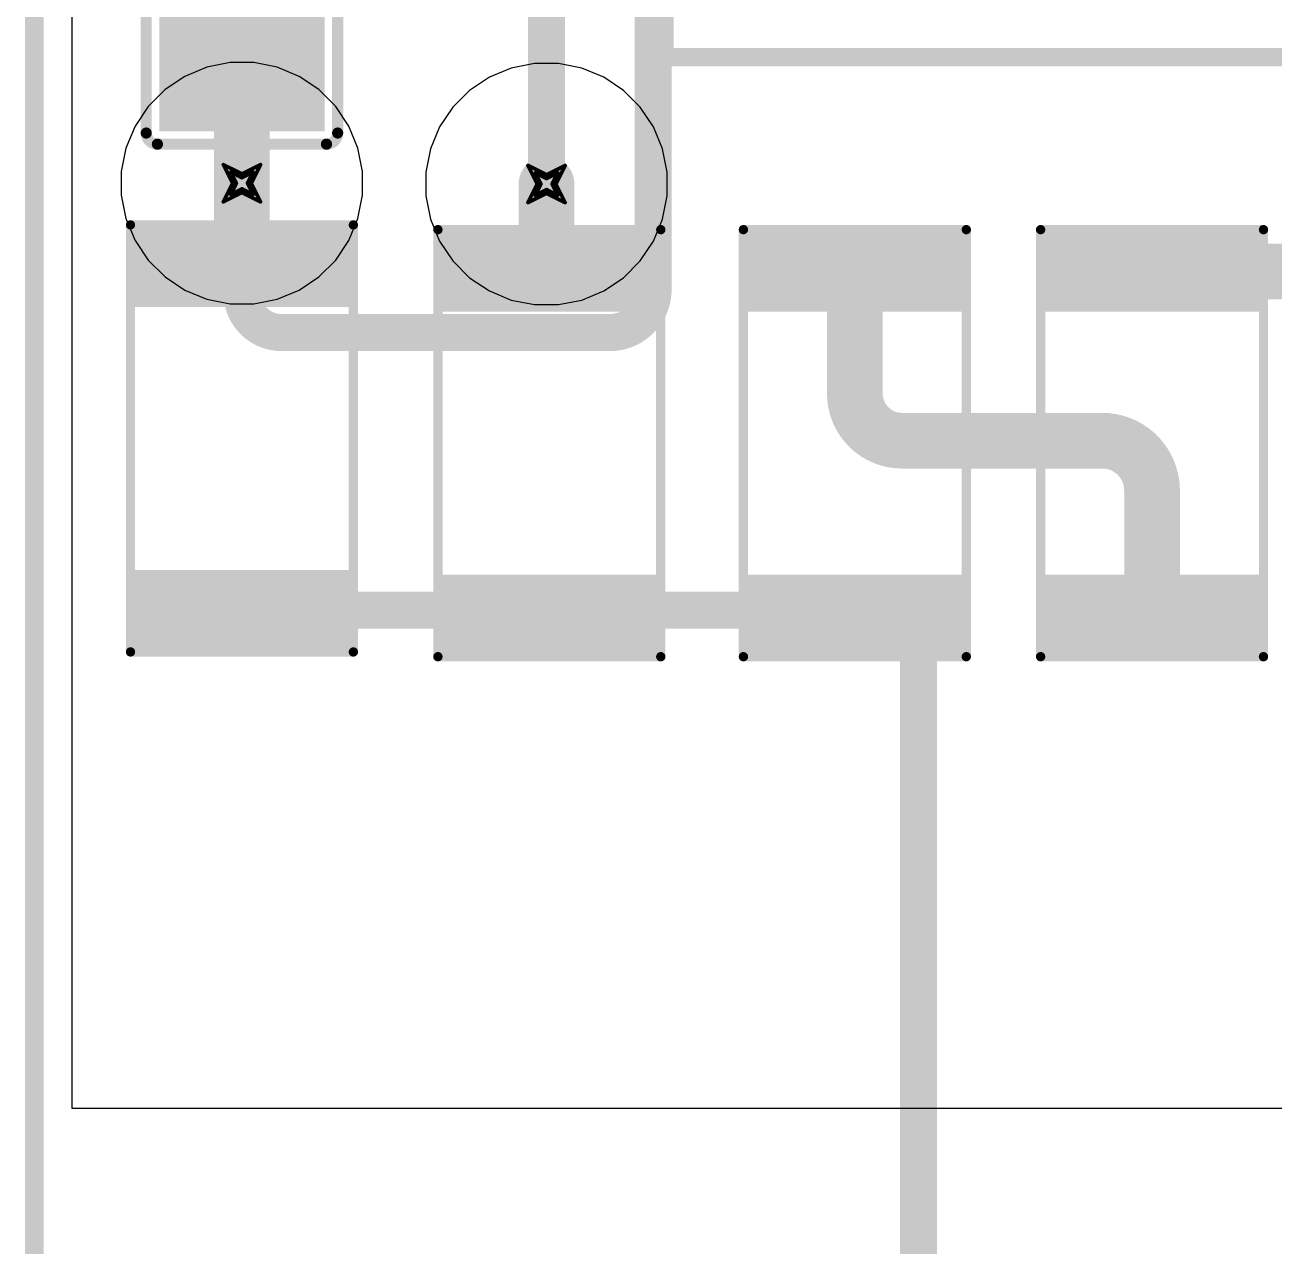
# Model space of a CAD drawing. Header units: inches. Extents: x -2 to 5376, y -4 to 5426.
# Drawn here: x -1.7 to 15.38, y 55.88 to 72.59 of the extents above; entities that cross this region are included whole.
import ezdxf

# ---------------------------------------------------------------- set-up
doc = ezdxf.new("R2010")
doc.units = ezdxf.units.IN
for name, color, linetype in [('Board Outline', 216, 'Continuous'), ('Bottom Layer', 5, 'Continuous'), ('Drill Drawing', 1, 'Continuous'), ('Layer 1', 16, 'Continuous'), ('Layer 2', 76, 'Continuous'), ('Multi-Layer', 9, 'Continuous'), ('Top Layer', 1, 'Continuous'), ('Top Overlay', 2, 'Continuous'), ('Top Paste', 8, 'Continuous'), ('Top Solder', 216, 'Continuous'), ('Via Holes', 16, 'Continuous')]:
    doc.layers.add(name, color=color, linetype=linetype)

# ---------------------------------------------------------------- blocks, each defined once
blk = doc.blocks.new('RES_2010_30')
at = {"layer": 'Top Layer'}
for points in [[(-2.8, 1.4), (-1.9, 1.4), (-1.9, -1.4), (-2.8, -1.4)], [(1.9, 1.4), (2.8, 1.4), (2.8, -1.4), (1.9, -1.4)]]:
    blk.add_hatch(color=1, dxfattribs=at).paths.add_polyline_path(points)
at = {"layer": 'Top Paste'}
for points in [[(-2.8, 1.4), (-1.9, 1.4), (-1.9, -1.4), (-2.8, -1.4)], [(1.9, 1.4), (2.8, 1.4), (2.8, -1.4), (1.9, -1.4)]]:
    blk.add_hatch(color=8, dxfattribs=at).paths.add_polyline_path(points)
at = {"layer": 'Top Solder'}
for points in [[(-2.902, 1.502), (-1.798, 1.502), (-1.798, -1.502), (-2.902, -1.502)], [(1.798, 1.502), (2.902, 1.502), (2.902, -1.502), (1.798, -1.502)]]:
    blk.add_hatch(color=216, dxfattribs=at).paths.add_polyline_path(points)
at = {"layer": 'Top Overlay'}
for points in [[(-2.921, 1.524, 0.127, 0.127, 0), (-2.921, -1.524, 0.127, 0.127, 0)], [(-2.921, 1.524, 0.127, 0.127, 0), (2.921, 1.524, 0.127, 0.127, 0)], [(2.921, 1.524, 0.127, 0.127, 0), (2.921, -1.524, 0.127, 0.127, 0)], [(-2.921, -1.524, 0.127, 0.127, 0), (2.921, -1.524, 0.127, 0.127, 0)]]:
    blk.add_lwpolyline(points, format="xyseb", dxfattribs=at)
for points in [[(-2.953, 1.524, 0.0635, 0.0635, 1), (-2.889, 1.524, 0.0635, 0.0635, 1)], [(-2.953, 1.524, 0.0635, 0.0635, 1), (-2.889, 1.524, 0.0635, 0.0635, 1)], [(2.889, 1.524, 0.0635, 0.0635, 1), (2.953, 1.524, 0.0635, 0.0635, 1)], [(2.889, 1.524, 0.0635, 0.0635, 1), (2.953, 1.524, 0.0635, 0.0635, 1)], [(-2.953, -1.524, 0.0635, 0.0635, 1), (-2.889, -1.524, 0.0635, 0.0635, 1)], [(-2.953, -1.524, 0.0635, 0.0635, 1), (-2.889, -1.524, 0.0635, 0.0635, 1)], [(2.889, -1.524, 0.0635, 0.0635, 1), (2.953, -1.524, 0.0635, 0.0635, 1)], [(2.889, -1.524, 0.0635, 0.0635, 1), (2.953, -1.524, 0.0635, 0.0635, 1)]]:
    blk.add_lwpolyline(points, format="xyseb", close=True, dxfattribs=at)
blk = doc.blocks.new('RES_2010_31')
at = {"layer": 'Top Layer'}
for points in [[(-2.8, 1.4), (-1.9, 1.4), (-1.9, -1.4), (-2.8, -1.4)], [(1.9, 1.4), (2.8, 1.4), (2.8, -1.4), (1.9, -1.4)]]:
    blk.add_hatch(color=1, dxfattribs=at).paths.add_polyline_path(points)
at = {"layer": 'Top Paste'}
for points in [[(-2.8, 1.4), (-1.9, 1.4), (-1.9, -1.4), (-2.8, -1.4)], [(1.9, 1.4), (2.8, 1.4), (2.8, -1.4), (1.9, -1.4)]]:
    blk.add_hatch(color=8, dxfattribs=at).paths.add_polyline_path(points)
at = {"layer": 'Top Solder'}
for points in [[(-2.902, 1.502), (-1.798, 1.502), (-1.798, -1.502), (-2.902, -1.502)], [(1.798, 1.502), (2.902, 1.502), (2.902, -1.502), (1.798, -1.502)]]:
    blk.add_hatch(color=216, dxfattribs=at).paths.add_polyline_path(points)
at = {"layer": 'Top Overlay'}
for points in [[(-2.921, 1.524, 0.127, 0.127, 0), (-2.921, -1.524, 0.127, 0.127, 0)], [(-2.921, 1.524, 0.127, 0.127, 0), (2.921, 1.524, 0.127, 0.127, 0)], [(2.921, 1.524, 0.127, 0.127, 0), (2.921, -1.524, 0.127, 0.127, 0)], [(-2.921, -1.524, 0.127, 0.127, 0), (2.921, -1.524, 0.127, 0.127, 0)]]:
    blk.add_lwpolyline(points, format="xyseb", dxfattribs=at)
for points in [[(-2.953, 1.524, 0.0635, 0.0635, 1), (-2.889, 1.524, 0.0635, 0.0635, 1)], [(-2.953, 1.524, 0.0635, 0.0635, 1), (-2.889, 1.524, 0.0635, 0.0635, 1)], [(2.889, 1.524, 0.0635, 0.0635, 1), (2.953, 1.524, 0.0635, 0.0635, 1)], [(2.889, 1.524, 0.0635, 0.0635, 1), (2.953, 1.524, 0.0635, 0.0635, 1)], [(-2.953, -1.524, 0.0635, 0.0635, 1), (-2.889, -1.524, 0.0635, 0.0635, 1)], [(-2.953, -1.524, 0.0635, 0.0635, 1), (-2.889, -1.524, 0.0635, 0.0635, 1)], [(2.889, -1.524, 0.0635, 0.0635, 1), (2.953, -1.524, 0.0635, 0.0635, 1)], [(2.889, -1.524, 0.0635, 0.0635, 1), (2.953, -1.524, 0.0635, 0.0635, 1)]]:
    blk.add_lwpolyline(points, format="xyseb", close=True, dxfattribs=at)
blk = doc.blocks.new('RES_2010_33')
at = {"layer": 'Top Layer'}
for points in [[(-2.8, 1.4), (-1.9, 1.4), (-1.9, -1.4), (-2.8, -1.4)], [(1.9, 1.4), (2.8, 1.4), (2.8, -1.4), (1.9, -1.4)]]:
    blk.add_hatch(color=1, dxfattribs=at).paths.add_polyline_path(points)
at = {"layer": 'Top Paste'}
for points in [[(-2.8, 1.4), (-1.9, 1.4), (-1.9, -1.4), (-2.8, -1.4)], [(1.9, 1.4), (2.8, 1.4), (2.8, -1.4), (1.9, -1.4)]]:
    blk.add_hatch(color=8, dxfattribs=at).paths.add_polyline_path(points)
at = {"layer": 'Top Solder'}
for points in [[(-2.902, 1.502), (-1.798, 1.502), (-1.798, -1.502), (-2.902, -1.502)], [(1.798, 1.502), (2.902, 1.502), (2.902, -1.502), (1.798, -1.502)]]:
    blk.add_hatch(color=216, dxfattribs=at).paths.add_polyline_path(points)
at = {"layer": 'Top Overlay'}
for points in [[(-2.921, 1.524, 0.127, 0.127, 0), (2.921, 1.524, 0.127, 0.127, 0)], [(-2.921, 1.524, 0.127, 0.127, 0), (-2.921, -1.524, 0.127, 0.127, 0)], [(2.921, 1.524, 0.127, 0.127, 0), (2.921, -1.524, 0.127, 0.127, 0)], [(-2.921, -1.524, 0.127, 0.127, 0), (2.921, -1.524, 0.127, 0.127, 0)]]:
    blk.add_lwpolyline(points, format="xyseb", dxfattribs=at)
for points in [[(-2.953, 1.524, 0.0635, 0.0635, 1), (-2.889, 1.524, 0.0635, 0.0635, 1)], [(-2.953, 1.524, 0.0635, 0.0635, 1), (-2.889, 1.524, 0.0635, 0.0635, 1)], [(2.889, 1.524, 0.0635, 0.0635, 1), (2.953, 1.524, 0.0635, 0.0635, 1)], [(2.889, 1.524, 0.0635, 0.0635, 1), (2.953, 1.524, 0.0635, 0.0635, 1)], [(-2.953, -1.524, 0.0635, 0.0635, 1), (-2.889, -1.524, 0.0635, 0.0635, 1)], [(-2.953, -1.524, 0.0635, 0.0635, 1), (-2.889, -1.524, 0.0635, 0.0635, 1)], [(2.889, -1.524, 0.0635, 0.0635, 1), (2.953, -1.524, 0.0635, 0.0635, 1)], [(2.889, -1.524, 0.0635, 0.0635, 1), (2.953, -1.524, 0.0635, 0.0635, 1)]]:
    blk.add_lwpolyline(points, format="xyseb", close=True, dxfattribs=at)
blk = doc.blocks.new('RES_2010_34')
at = {"layer": 'Top Layer'}
for points in [[(-2.8, 1.4), (-1.9, 1.4), (-1.9, -1.4), (-2.8, -1.4)], [(1.9, 1.4), (2.8, 1.4), (2.8, -1.4), (1.9, -1.4)]]:
    blk.add_hatch(color=1, dxfattribs=at).paths.add_polyline_path(points)
at = {"layer": 'Top Paste'}
for points in [[(-2.8, 1.4), (-1.9, 1.4), (-1.9, -1.4), (-2.8, -1.4)], [(1.9, 1.4), (2.8, 1.4), (2.8, -1.4), (1.9, -1.4)]]:
    blk.add_hatch(color=8, dxfattribs=at).paths.add_polyline_path(points)
at = {"layer": 'Top Solder'}
for points in [[(-2.902, 1.502), (-1.798, 1.502), (-1.798, -1.502), (-2.902, -1.502)], [(1.798, 1.502), (2.902, 1.502), (2.902, -1.502), (1.798, -1.502)]]:
    blk.add_hatch(color=216, dxfattribs=at).paths.add_polyline_path(points)
at = {"layer": 'Top Overlay'}
for points in [[(-2.921, 1.524, 0.127, 0.127, 0), (2.921, 1.524, 0.127, 0.127, 0)], [(-2.921, 1.524, 0.127, 0.127, 0), (-2.921, -1.524, 0.127, 0.127, 0)], [(2.921, 1.524, 0.127, 0.127, 0), (2.921, -1.524, 0.127, 0.127, 0)], [(-2.921, -1.524, 0.127, 0.127, 0), (2.921, -1.524, 0.127, 0.127, 0)]]:
    blk.add_lwpolyline(points, format="xyseb", dxfattribs=at)
for points in [[(-2.953, 1.524, 0.0635, 0.0635, 1), (-2.889, 1.524, 0.0635, 0.0635, 1)], [(-2.953, 1.524, 0.0635, 0.0635, 1), (-2.889, 1.524, 0.0635, 0.0635, 1)], [(2.889, 1.524, 0.0635, 0.0635, 1), (2.953, 1.524, 0.0635, 0.0635, 1)], [(2.889, 1.524, 0.0635, 0.0635, 1), (2.953, 1.524, 0.0635, 0.0635, 1)], [(-2.953, -1.524, 0.0635, 0.0635, 1), (-2.889, -1.524, 0.0635, 0.0635, 1)], [(-2.953, -1.524, 0.0635, 0.0635, 1), (-2.889, -1.524, 0.0635, 0.0635, 1)], [(2.889, -1.524, 0.0635, 0.0635, 1), (2.953, -1.524, 0.0635, 0.0635, 1)], [(2.889, -1.524, 0.0635, 0.0635, 1), (2.953, -1.524, 0.0635, 0.0635, 1)]]:
    blk.add_lwpolyline(points, format="xyseb", close=True, dxfattribs=at)
blk = doc.blocks.new('C___1808_95')
at = {"layer": 'Top Layer'}
for points in [[(-2.985, 1.08), (-1.2, 1.08), (-1.2, -1.08), (-2.985, -1.08)], [(1.2, 1.08), (2.985, 1.08), (2.985, -1.08), (1.2, -1.08)]]:
    blk.add_hatch(color=1, dxfattribs=at).paths.add_polyline_path(points)
at = {"layer": 'Top Paste'}
for points in [[(-2.985, 1.08), (-1.2, 1.08), (-1.2, -1.08), (-2.985, -1.08)], [(1.2, 1.08), (2.985, 1.08), (2.985, -1.08), (1.2, -1.08)]]:
    blk.add_hatch(color=8, dxfattribs=at).paths.add_polyline_path(points)
at = {"layer": 'Top Solder'}
for points in [[(-3.036, 1.131), (-1.149, 1.131), (-1.149, -1.131), (-3.036, -1.131)], [(1.149, 1.131), (3.036, 1.131), (3.036, -1.131), (1.149, -1.131)]]:
    blk.add_hatch(color=216, dxfattribs=at).paths.add_polyline_path(points)
at = {"layer": 'Top Overlay'}
for points in [[(-3.214, 1.156, 0.152, 0.152, -0.414214), (-3.061, 1.309, 0.152, 0.152, 0)], [(-1.276, 1.309, 0.152, 0.152, 0), (-3.061, 1.309, 0.152, 0.152, 0)], [(3.061, 1.309, 0.152, 0.152, 0), (1.276, 1.309, 0.152, 0.152, 0)], [(3.061, 1.309, 0.152, 0.152, -0.414214), (3.214, 1.156, 0.152, 0.152, 0)], [(-3.214, -1.156, 0.152, 0.152, 0), (-3.214, 1.156, 0.152, 0.152, 0)], [(3.214, -1.156, 0.152, 0.152, 0), (3.214, 1.156, 0.152, 0.152, 0)], [(-3.061, -1.309, 0.152, 0.152, -0.414214), (-3.214, -1.156, 0.152, 0.152, 0)], [(3.214, -1.156, 0.152, 0.152, -0.414214), (3.061, -1.309, 0.152, 0.152, 0)], [(-1.276, -1.309, 0.152, 0.152, 0), (-3.061, -1.309, 0.152, 0.152, 0)], [(3.061, -1.309, 0.152, 0.152, 0), (1.276, -1.309, 0.152, 0.152, 0)]]:
    blk.add_lwpolyline(points, format="xyseb", dxfattribs=at)
for points in [[(-3.099, 1.309, 0.0762, 0.0762, 1), (-3.023, 1.309, 0.0762, 0.0762, 1)], [(-3.099, 1.309, 0.0762, 0.0762, 1), (-3.023, 1.309, 0.0762, 0.0762, 1)], [(-1.314, 1.309, 0.0762, 0.0762, 1), (-1.238, 1.309, 0.0762, 0.0762, 1)], [(1.238, 1.309, 0.0762, 0.0762, 1), (1.314, 1.309, 0.0762, 0.0762, 1)], [(3.023, 1.309, 0.0762, 0.0762, 1), (3.099, 1.309, 0.0762, 0.0762, 1)], [(3.023, 1.309, 0.0762, 0.0762, 1), (3.099, 1.309, 0.0762, 0.0762, 1)], [(-3.252, 1.156, 0.0762, 0.0762, 1), (-3.175, 1.156, 0.0762, 0.0762, 1)], [(-3.252, 1.156, 0.0762, 0.0762, 1), (-3.175, 1.156, 0.0762, 0.0762, 1)], [(3.175, 1.156, 0.0762, 0.0762, 1), (3.252, 1.156, 0.0762, 0.0762, 1)], [(3.175, 1.156, 0.0762, 0.0762, 1), (3.252, 1.156, 0.0762, 0.0762, 1)], [(-3.252, -1.156, 0.0762, 0.0762, 1), (-3.175, -1.156, 0.0762, 0.0762, 1)], [(-3.252, -1.156, 0.0762, 0.0762, 1), (-3.175, -1.156, 0.0762, 0.0762, 1)], [(3.175, -1.156, 0.0762, 0.0762, 1), (3.252, -1.156, 0.0762, 0.0762, 1)], [(3.175, -1.156, 0.0762, 0.0762, 1), (3.252, -1.156, 0.0762, 0.0762, 1)], [(-3.099, -1.309, 0.0762, 0.0762, 1), (-3.023, -1.309, 0.0762, 0.0762, 1)], [(-3.099, -1.309, 0.0762, 0.0762, 1), (-3.023, -1.309, 0.0762, 0.0762, 1)], [(-1.314, -1.309, 0.0762, 0.0762, 1), (-1.238, -1.309, 0.0762, 0.0762, 1)], [(1.238, -1.309, 0.0762, 0.0762, 1), (1.314, -1.309, 0.0762, 0.0762, 1)], [(3.023, -1.309, 0.0762, 0.0762, 1), (3.099, -1.309, 0.0762, 0.0762, 1)], [(3.023, -1.309, 0.0762, 0.0762, 1), (3.099, -1.309, 0.0762, 0.0762, 1)]]:
    blk.add_lwpolyline(points, format="xyseb", close=True, dxfattribs=at)

msp = doc.modelspace()

# ---------------------------------------------------------------- hatches: boundary and pattern name
at = {"layer": 'Bottom Layer'}
h = msp.add_hatch(color=5, dxfattribs=at)
edge = h.paths.add_edge_path()
edge.add_arc((1.27, 70.42), 0.3, 0, 360)
h = msp.add_hatch(color=5, dxfattribs=at)
edge = h.paths.add_edge_path()
edge.add_arc((5.436, 70.409), 0.3, 0, 360)
at = {"layer": 'Layer 1'}
h = msp.add_hatch(color=16, dxfattribs=at)
edge = h.paths.add_edge_path()
edge.add_arc((1.27, 70.42), 0.3, 0, 360)
h = msp.add_hatch(color=16, dxfattribs=at)
edge = h.paths.add_edge_path()
edge.add_arc((5.436, 70.409), 0.3, 0, 360)
at = {"layer": 'Layer 2'}
h = msp.add_hatch(color=76, dxfattribs=at)
edge = h.paths.add_edge_path()
edge.add_arc((1.27, 70.42), 0.3, 0, 360)
h = msp.add_hatch(color=76, dxfattribs=at)
edge = h.paths.add_edge_path()
edge.add_arc((5.436, 70.409), 0.3, 0, 360)
at = {"layer": 'Top Layer'}
h = msp.add_hatch(color=1, dxfattribs=at)
edge = h.paths.add_edge_path()
edge.add_arc((1.27, 70.42), 0.3, 0, 360)
h = msp.add_hatch(color=1, dxfattribs=at)
edge = h.paths.add_edge_path()
edge.add_arc((5.436, 70.409), 0.3, 0, 360)
at = {"layer": 'Via Holes'}
h = msp.add_hatch(color=7, dxfattribs=at)
edge = h.paths.add_edge_path()
edge.add_arc((1.27, 70.42), 0.15, 0, 360)
h = msp.add_hatch(color=7, dxfattribs=at)
edge = h.paths.add_edge_path()
edge.add_arc((5.436, 70.409), 0.15, 0, 360)

# ---------------------------------------------------------------- linework, layer by layer
at = {"layer": 'Board Outline'}
msp.add_lwpolyline([(-1.57, -0.443, 0.254, 0.254, 0), (-1.57, 93.461, 0.254, 0.254, 0)], format="xyseb", dxfattribs=at)
at = {"layer": 'Bottom Layer'}
for points in [[(5.436, 70.409, 0.508, 0.508, 0), (5.436, 79.019, 0.508, 0.508, 0)], [(6.893, 68.97, 0.508, 0.508, 0), (6.893, 77.856, 0.508, 0.508, 0)], [(1.27, 68.921, 0.508, 0.508, 0), (1.27, 70.42, 0.508, 0.508, 0)], [(6.893, 68.97, 0.508, 0.508, -0.414214), (6.3, 68.377, 0.508, 0.508, 0)], [(1.814, 68.377, 0.508, 0.508, -0.414214), (1.27, 68.921, 0.508, 0.508, 0)], [(1.814, 68.377, 0.508, 0.508, 0), (6.3, 68.377, 0.508, 0.508, 0)]]:
    msp.add_lwpolyline(points, format="xyseb", dxfattribs=at)
for points in [[(1.143, 70.42, 0.254, 0.254, 1), (1.397, 70.42, 0.254, 0.254, 1)], [(5.309, 70.409, 0.254, 0.254, 1), (5.563, 70.409, 0.254, 0.254, 1)], [(6.766, 68.97, 0.254, 0.254, 1), (7.02, 68.97, 0.254, 0.254, 1)], [(6.766, 68.97, 0.254, 0.254, 1), (7.02, 68.97, 0.254, 0.254, 1)], [(1.143, 68.921, 0.254, 0.254, 1), (1.397, 68.921, 0.254, 0.254, 1)], [(1.143, 68.921, 0.254, 0.254, 1), (1.397, 68.921, 0.254, 0.254, 1)], [(1.687, 68.377, 0.254, 0.254, 1), (1.941, 68.377, 0.254, 0.254, 1)], [(1.687, 68.377, 0.254, 0.254, 1), (1.941, 68.377, 0.254, 0.254, 1)], [(6.173, 68.377, 0.254, 0.254, 1), (6.427, 68.377, 0.254, 0.254, 1)], [(6.173, 68.377, 0.254, 0.254, 1), (6.427, 68.377, 0.254, 0.254, 1)]]:
    msp.add_lwpolyline(points, format="xyseb", close=True, dxfattribs=at)
at = {"layer": 'Drill Drawing'}
for points in [[(1.016, 70.674, 0.0508, 0.0508, 0), (1.27, 70.547, 0.0508, 0.0508, 0)], [(1.016, 70.674, 0.0508, 0.0508, 0), (1.143, 70.42, 0.0508, 0.0508, 0)], [(1.118, 70.572, 0.0508, 0.0508, 0), (1.27, 70.496, 0.0508, 0.0508, 0)], [(1.118, 70.572, 0.0508, 0.0508, 0), (1.194, 70.42, 0.0508, 0.0508, 0)], [(1.27, 70.547, 0.0508, 0.0508, 0), (1.524, 70.674, 0.0508, 0.0508, 0)], [(1.27, 70.496, 0.0508, 0.0508, 0), (1.422, 70.572, 0.0508, 0.0508, 0)], [(1.346, 70.42, 0.0508, 0.0508, 0), (1.422, 70.572, 0.0508, 0.0508, 0)], [(1.397, 70.42, 0.0508, 0.0508, 0), (1.524, 70.674, 0.0508, 0.0508, 0)], [(5.182, 70.663, 0.0508, 0.0508, 0), (5.436, 70.536, 0.0508, 0.0508, 0)], [(5.182, 70.663, 0.0508, 0.0508, 0), (5.309, 70.409, 0.0508, 0.0508, 0)], [(5.283, 70.561, 0.0508, 0.0508, 0), (5.436, 70.485, 0.0508, 0.0508, 0)], [(5.283, 70.561, 0.0508, 0.0508, 0), (5.359, 70.409, 0.0508, 0.0508, 0)], [(5.436, 70.536, 0.0508, 0.0508, 0), (5.69, 70.663, 0.0508, 0.0508, 0)], [(5.436, 70.485, 0.0508, 0.0508, 0), (5.588, 70.561, 0.0508, 0.0508, 0)], [(5.512, 70.409, 0.0508, 0.0508, 0), (5.588, 70.561, 0.0508, 0.0508, 0)], [(5.563, 70.409, 0.0508, 0.0508, 0), (5.69, 70.663, 0.0508, 0.0508, 0)], [(1.016, 70.166, 0.0508, 0.0508, 0), (1.143, 70.42, 0.0508, 0.0508, 0)], [(1.118, 70.267, 0.0508, 0.0508, 0), (1.194, 70.42, 0.0508, 0.0508, 0)], [(1.346, 70.42, 0.0508, 0.0508, 0), (1.422, 70.267, 0.0508, 0.0508, 0)], [(1.397, 70.42, 0.0508, 0.0508, 0), (1.524, 70.166, 0.0508, 0.0508, 0)], [(5.182, 70.155, 0.0508, 0.0508, 0), (5.309, 70.409, 0.0508, 0.0508, 0)], [(5.283, 70.256, 0.0508, 0.0508, 0), (5.359, 70.409, 0.0508, 0.0508, 0)], [(5.512, 70.409, 0.0508, 0.0508, 0), (5.588, 70.256, 0.0508, 0.0508, 0)], [(5.563, 70.409, 0.0508, 0.0508, 0), (5.69, 70.155, 0.0508, 0.0508, 0)], [(1.016, 70.166, 0.0508, 0.0508, 0), (1.27, 70.293, 0.0508, 0.0508, 0)], [(1.118, 70.267, 0.0508, 0.0508, 0), (1.27, 70.343, 0.0508, 0.0508, 0)], [(1.27, 70.343, 0.0508, 0.0508, 0), (1.422, 70.267, 0.0508, 0.0508, 0)], [(1.27, 70.293, 0.0508, 0.0508, 0), (1.524, 70.166, 0.0508, 0.0508, 0)], [(5.182, 70.155, 0.0508, 0.0508, 0), (5.436, 70.282, 0.0508, 0.0508, 0)], [(5.283, 70.256, 0.0508, 0.0508, 0), (5.436, 70.333, 0.0508, 0.0508, 0)], [(5.436, 70.333, 0.0508, 0.0508, 0), (5.588, 70.256, 0.0508, 0.0508, 0)], [(5.436, 70.282, 0.0508, 0.0508, 0), (5.69, 70.155, 0.0508, 0.0508, 0)]]:
    msp.add_lwpolyline(points, format="xyseb", dxfattribs=at)
for points in [[(1.003, 70.674, 0.0254, 0.0254, 1), (1.029, 70.674, 0.0254, 0.0254, 1)], [(1.003, 70.674, 0.0254, 0.0254, 1), (1.029, 70.674, 0.0254, 0.0254, 1)], [(1.105, 70.572, 0.0254, 0.0254, 1), (1.13, 70.572, 0.0254, 0.0254, 1)], [(1.105, 70.572, 0.0254, 0.0254, 1), (1.13, 70.572, 0.0254, 0.0254, 1)], [(1.257, 70.547, 0.0254, 0.0254, 1), (1.283, 70.547, 0.0254, 0.0254, 1)], [(1.257, 70.547, 0.0254, 0.0254, 1), (1.283, 70.547, 0.0254, 0.0254, 1)], [(1.41, 70.572, 0.0254, 0.0254, 1), (1.435, 70.572, 0.0254, 0.0254, 1)], [(1.41, 70.572, 0.0254, 0.0254, 1), (1.435, 70.572, 0.0254, 0.0254, 1)], [(1.511, 70.674, 0.0254, 0.0254, 1), (1.537, 70.674, 0.0254, 0.0254, 1)], [(1.511, 70.674, 0.0254, 0.0254, 1), (1.537, 70.674, 0.0254, 0.0254, 1)], [(5.169, 70.663, 0.0254, 0.0254, 1), (5.194, 70.663, 0.0254, 0.0254, 1)], [(5.169, 70.663, 0.0254, 0.0254, 1), (5.194, 70.663, 0.0254, 0.0254, 1)], [(5.27, 70.561, 0.0254, 0.0254, 1), (5.296, 70.561, 0.0254, 0.0254, 1)], [(5.27, 70.561, 0.0254, 0.0254, 1), (5.296, 70.561, 0.0254, 0.0254, 1)], [(5.423, 70.536, 0.0254, 0.0254, 1), (5.448, 70.536, 0.0254, 0.0254, 1)], [(5.423, 70.536, 0.0254, 0.0254, 1), (5.448, 70.536, 0.0254, 0.0254, 1)], [(5.575, 70.561, 0.0254, 0.0254, 1), (5.601, 70.561, 0.0254, 0.0254, 1)], [(5.575, 70.561, 0.0254, 0.0254, 1), (5.601, 70.561, 0.0254, 0.0254, 1)], [(5.677, 70.663, 0.0254, 0.0254, 1), (5.702, 70.663, 0.0254, 0.0254, 1)], [(5.677, 70.663, 0.0254, 0.0254, 1), (5.702, 70.663, 0.0254, 0.0254, 1)], [(1.13, 70.42, 0.0254, 0.0254, 1), (1.156, 70.42, 0.0254, 0.0254, 1)], [(1.13, 70.42, 0.0254, 0.0254, 1), (1.156, 70.42, 0.0254, 0.0254, 1)], [(1.181, 70.42, 0.0254, 0.0254, 1), (1.206, 70.42, 0.0254, 0.0254, 1)], [(1.181, 70.42, 0.0254, 0.0254, 1), (1.206, 70.42, 0.0254, 0.0254, 1)], [(1.257, 70.496, 0.0254, 0.0254, 1), (1.283, 70.496, 0.0254, 0.0254, 1)], [(1.257, 70.496, 0.0254, 0.0254, 1), (1.283, 70.496, 0.0254, 0.0254, 1)], [(1.333, 70.42, 0.0254, 0.0254, 1), (1.359, 70.42, 0.0254, 0.0254, 1)], [(1.333, 70.42, 0.0254, 0.0254, 1), (1.359, 70.42, 0.0254, 0.0254, 1)], [(1.384, 70.42, 0.0254, 0.0254, 1), (1.41, 70.42, 0.0254, 0.0254, 1)], [(1.384, 70.42, 0.0254, 0.0254, 1), (1.41, 70.42, 0.0254, 0.0254, 1)], [(5.296, 70.409, 0.0254, 0.0254, 1), (5.321, 70.409, 0.0254, 0.0254, 1)], [(5.296, 70.409, 0.0254, 0.0254, 1), (5.321, 70.409, 0.0254, 0.0254, 1)], [(5.347, 70.409, 0.0254, 0.0254, 1), (5.372, 70.409, 0.0254, 0.0254, 1)], [(5.347, 70.409, 0.0254, 0.0254, 1), (5.372, 70.409, 0.0254, 0.0254, 1)], [(5.423, 70.485, 0.0254, 0.0254, 1), (5.448, 70.485, 0.0254, 0.0254, 1)], [(5.423, 70.485, 0.0254, 0.0254, 1), (5.448, 70.485, 0.0254, 0.0254, 1)], [(5.499, 70.409, 0.0254, 0.0254, 1), (5.524, 70.409, 0.0254, 0.0254, 1)], [(5.499, 70.409, 0.0254, 0.0254, 1), (5.524, 70.409, 0.0254, 0.0254, 1)], [(5.55, 70.409, 0.0254, 0.0254, 1), (5.575, 70.409, 0.0254, 0.0254, 1)], [(5.55, 70.409, 0.0254, 0.0254, 1), (5.575, 70.409, 0.0254, 0.0254, 1)], [(1.105, 70.267, 0.0254, 0.0254, 1), (1.13, 70.267, 0.0254, 0.0254, 1)], [(1.105, 70.267, 0.0254, 0.0254, 1), (1.13, 70.267, 0.0254, 0.0254, 1)], [(1.257, 70.343, 0.0254, 0.0254, 1), (1.283, 70.343, 0.0254, 0.0254, 1)], [(1.257, 70.343, 0.0254, 0.0254, 1), (1.283, 70.343, 0.0254, 0.0254, 1)], [(1.257, 70.293, 0.0254, 0.0254, 1), (1.283, 70.293, 0.0254, 0.0254, 1)], [(1.257, 70.293, 0.0254, 0.0254, 1), (1.283, 70.293, 0.0254, 0.0254, 1)], [(1.41, 70.267, 0.0254, 0.0254, 1), (1.435, 70.267, 0.0254, 0.0254, 1)], [(1.41, 70.267, 0.0254, 0.0254, 1), (1.435, 70.267, 0.0254, 0.0254, 1)], [(5.27, 70.256, 0.0254, 0.0254, 1), (5.296, 70.256, 0.0254, 0.0254, 1)], [(5.27, 70.256, 0.0254, 0.0254, 1), (5.296, 70.256, 0.0254, 0.0254, 1)], [(5.423, 70.333, 0.0254, 0.0254, 1), (5.448, 70.333, 0.0254, 0.0254, 1)], [(5.423, 70.333, 0.0254, 0.0254, 1), (5.448, 70.333, 0.0254, 0.0254, 1)], [(5.423, 70.282, 0.0254, 0.0254, 1), (5.448, 70.282, 0.0254, 0.0254, 1)], [(5.423, 70.282, 0.0254, 0.0254, 1), (5.448, 70.282, 0.0254, 0.0254, 1)], [(5.575, 70.256, 0.0254, 0.0254, 1), (5.601, 70.256, 0.0254, 0.0254, 1)], [(5.575, 70.256, 0.0254, 0.0254, 1), (5.601, 70.256, 0.0254, 0.0254, 1)], [(1.003, 70.166, 0.0254, 0.0254, 1), (1.029, 70.166, 0.0254, 0.0254, 1)], [(1.003, 70.166, 0.0254, 0.0254, 1), (1.029, 70.166, 0.0254, 0.0254, 1)], [(1.511, 70.166, 0.0254, 0.0254, 1), (1.537, 70.166, 0.0254, 0.0254, 1)], [(1.511, 70.166, 0.0254, 0.0254, 1), (1.537, 70.166, 0.0254, 0.0254, 1)], [(5.169, 70.155, 0.0254, 0.0254, 1), (5.194, 70.155, 0.0254, 0.0254, 1)], [(5.169, 70.155, 0.0254, 0.0254, 1), (5.194, 70.155, 0.0254, 0.0254, 1)], [(5.677, 70.155, 0.0254, 0.0254, 1), (5.702, 70.155, 0.0254, 0.0254, 1)], [(5.677, 70.155, 0.0254, 0.0254, 1), (5.702, 70.155, 0.0254, 0.0254, 1)]]:
    msp.add_lwpolyline(points, format="xyseb", close=True, dxfattribs=at)
at = {"layer": 'Layer 1'}
for p, q in [((-1.052, 57.76), (-1.052, 91.079)), ((0.789, 72.006), (0.488, 71.882)), ((1.107, 72.07), (0.789, 72.006)), ((1.433, 72.07), (1.107, 72.07)), ((1.751, 72.006), (1.433, 72.07)), ((2.052, 71.882), (1.751, 72.006)), ((4.954, 71.996), (4.654, 71.871)), ((5.273, 72.059), (4.954, 71.996)), ((5.598, 72.059), (5.273, 72.059)), ((5.917, 71.996), (5.598, 72.059)), ((6.217, 71.871), (5.917, 71.996)), ((0.488, 71.882), (0.218, 71.701)), ((2.322, 71.701), (2.052, 71.882)), ((4.654, 71.871), (4.384, 71.691)), ((6.487, 71.691), (6.217, 71.871)), ((0.218, 71.701), (-0.012, 71.472)), ((2.552, 71.472), (2.322, 71.701)), ((4.384, 71.691), (4.154, 71.461)), ((6.717, 71.461), (6.487, 71.691)), ((-0.012, 71.472), (-0.192, 71.201)), ((2.732, 71.201), (2.552, 71.472)), ((4.154, 71.461), (3.973, 71.19)), ((6.898, 71.19), (6.717, 71.461)), ((-0.192, 71.201), (-0.317, 70.901)), ((2.857, 70.901), (2.732, 71.201)), ((3.973, 71.19), (3.849, 70.89)), ((7.022, 70.89), (6.898, 71.19)), ((-0.317, 70.901), (-0.38, 70.582)), ((2.92, 70.582), (2.857, 70.901)), ((3.849, 70.89), (3.785, 70.571)), ((7.086, 70.571), (7.022, 70.89)), ((-0.38, 70.582), (-0.38, 70.257)), ((2.92, 70.257), (2.92, 70.582)), ((3.785, 70.571), (3.785, 70.246)), ((7.086, 70.246), (7.086, 70.571)), ((-0.38, 70.257), (-0.317, 69.938)), ((2.857, 69.938), (2.92, 70.257)), ((3.785, 70.246), (3.849, 69.927)), ((7.022, 69.927), (7.086, 70.246)), ((-0.317, 69.938), (-0.192, 69.638)), ((2.732, 69.638), (2.857, 69.938)), ((3.849, 69.927), (3.973, 69.627)), ((6.898, 69.627), (7.022, 69.927)), ((-0.192, 69.638), (-0.012, 69.368)), ((2.552, 69.368), (2.732, 69.638)), ((3.973, 69.627), (4.154, 69.357)), ((6.717, 69.357), (6.898, 69.627)), ((-0.012, 69.368), (0.218, 69.138)), ((2.322, 69.138), (2.552, 69.368)), ((4.154, 69.357), (4.384, 69.127)), ((6.487, 69.127), (6.717, 69.357)), ((0.218, 69.138), (0.488, 68.957)), ((2.052, 68.957), (2.322, 69.138)), ((4.384, 69.127), (4.654, 68.946)), ((6.217, 68.946), (6.487, 69.127)), ((0.488, 68.957), (0.789, 68.833)), ((1.751, 68.833), (2.052, 68.957)), ((4.654, 68.946), (4.954, 68.822)), ((5.917, 68.822), (6.217, 68.946)), ((0.789, 68.833), (1.107, 68.77)), ((1.107, 68.77), (1.433, 68.77)), ((1.433, 68.77), (1.751, 68.833)), ((4.954, 68.822), (5.273, 68.759)), ((5.273, 68.759), (5.598, 68.759)), ((5.598, 68.759), (5.917, 68.822)), ((89.027, 57.76), (-1.052, 57.76))]:
    msp.add_line(p, q, dxfattribs=at)
at = {"layer": 'Layer 2'}
for p, q in [((-1.052, 57.76), (-1.052, 91.079)), ((0.789, 72.006), (0.488, 71.882)), ((1.107, 72.07), (0.789, 72.006)), ((1.433, 72.07), (1.107, 72.07)), ((1.751, 72.006), (1.433, 72.07)), ((2.052, 71.882), (1.751, 72.006)), ((4.954, 71.996), (4.654, 71.871)), ((5.273, 72.059), (4.954, 71.996)), ((5.598, 72.059), (5.273, 72.059)), ((5.917, 71.996), (5.598, 72.059)), ((6.217, 71.871), (5.917, 71.996)), ((0.488, 71.882), (0.218, 71.701)), ((2.322, 71.701), (2.052, 71.882)), ((4.654, 71.871), (4.384, 71.691)), ((6.487, 71.691), (6.217, 71.871)), ((0.218, 71.701), (-0.012, 71.472)), ((2.552, 71.472), (2.322, 71.701)), ((4.384, 71.691), (4.154, 71.461)), ((6.717, 71.461), (6.487, 71.691)), ((-0.012, 71.472), (-0.192, 71.201)), ((2.732, 71.201), (2.552, 71.472)), ((4.154, 71.461), (3.973, 71.19)), ((6.898, 71.19), (6.717, 71.461)), ((-0.192, 71.201), (-0.317, 70.901)), ((2.857, 70.901), (2.732, 71.201)), ((3.973, 71.19), (3.849, 70.89)), ((7.022, 70.89), (6.898, 71.19)), ((-0.317, 70.901), (-0.38, 70.582)), ((2.92, 70.582), (2.857, 70.901)), ((3.849, 70.89), (3.785, 70.571)), ((7.086, 70.571), (7.022, 70.89)), ((-0.38, 70.582), (-0.38, 70.257)), ((2.92, 70.257), (2.92, 70.582)), ((3.785, 70.571), (3.785, 70.246)), ((7.086, 70.246), (7.086, 70.571)), ((-0.38, 70.257), (-0.317, 69.938)), ((2.857, 69.938), (2.92, 70.257)), ((3.785, 70.246), (3.849, 69.927)), ((7.022, 69.927), (7.086, 70.246)), ((-0.317, 69.938), (-0.192, 69.638)), ((2.732, 69.638), (2.857, 69.938)), ((3.849, 69.927), (3.973, 69.627)), ((6.898, 69.627), (7.022, 69.927)), ((-0.192, 69.638), (-0.012, 69.368)), ((2.552, 69.368), (2.732, 69.638)), ((3.973, 69.627), (4.154, 69.357)), ((6.717, 69.357), (6.898, 69.627)), ((-0.012, 69.368), (0.218, 69.138)), ((2.322, 69.138), (2.552, 69.368)), ((4.154, 69.357), (4.384, 69.127)), ((6.487, 69.127), (6.717, 69.357)), ((0.218, 69.138), (0.488, 68.957)), ((2.052, 68.957), (2.322, 69.138)), ((4.384, 69.127), (4.654, 68.946)), ((6.217, 68.946), (6.487, 69.127)), ((0.488, 68.957), (0.789, 68.833)), ((1.751, 68.833), (2.052, 68.957)), ((4.654, 68.946), (4.954, 68.822)), ((5.917, 68.822), (6.217, 68.946)), ((0.789, 68.833), (1.107, 68.77)), ((1.107, 68.77), (1.433, 68.77)), ((1.433, 68.77), (1.751, 68.833)), ((4.954, 68.822), (5.273, 68.759)), ((5.273, 68.759), (5.598, 68.759)), ((5.598, 68.759), (5.917, 68.822)), ((18.001, 57.76), (-1.052, 57.76))]:
    msp.add_line(p, q, dxfattribs=at)
at = {"layer": 'Multi-Layer'}
for p, q in [((0.789, 72.006), (0.488, 71.882)), ((1.107, 72.07), (0.789, 72.006)), ((1.27, 72.07), (1.107, 72.07)), ((1.433, 72.07), (1.27, 72.07)), ((1.751, 72.006), (1.433, 72.07)), ((2.052, 71.882), (1.751, 72.006)), ((4.954, 71.996), (4.654, 71.871)), ((5.273, 72.059), (4.954, 71.996)), ((5.436, 72.059), (5.273, 72.059)), ((5.598, 72.059), (5.436, 72.059)), ((5.917, 71.996), (5.598, 72.059)), ((6.217, 71.871), (5.917, 71.996)), ((0.488, 71.882), (0.218, 71.701)), ((2.322, 71.701), (2.052, 71.882)), ((4.654, 71.871), (4.384, 71.691)), ((6.487, 71.691), (6.217, 71.871)), ((0.218, 71.701), (-0.012, 71.472)), ((2.552, 71.472), (2.322, 71.701)), ((4.384, 71.691), (4.154, 71.461)), ((6.717, 71.461), (6.487, 71.691)), ((-0.012, 71.472), (-0.192, 71.201)), ((2.732, 71.201), (2.552, 71.472)), ((4.154, 71.461), (3.973, 71.19)), ((6.898, 71.19), (6.717, 71.461)), ((-0.192, 71.201), (-0.317, 70.901)), ((2.857, 70.901), (2.732, 71.201)), ((3.973, 71.19), (3.849, 70.89)), ((7.022, 70.89), (6.898, 71.19)), ((-0.317, 70.901), (-0.38, 70.582)), ((2.92, 70.582), (2.857, 70.901)), ((3.849, 70.89), (3.785, 70.571)), ((7.086, 70.571), (7.022, 70.89)), ((-0.38, 70.582), (-0.38, 70.42)), ((2.92, 70.42), (2.92, 70.582)), ((3.785, 70.571), (3.785, 70.409)), ((7.086, 70.409), (7.086, 70.571)), ((-0.38, 70.42), (-0.38, 70.42)), ((-0.38, 70.42), (-0.38, 70.257)), ((2.92, 70.257), (2.92, 70.42)), ((3.785, 70.409), (3.785, 70.409)), ((3.785, 70.409), (3.785, 70.246)), ((7.086, 70.246), (7.086, 70.409)), ((-0.38, 70.257), (-0.317, 69.938)), ((2.857, 69.938), (2.92, 70.257)), ((3.785, 70.246), (3.849, 69.927)), ((7.022, 69.927), (7.086, 70.246)), ((-0.317, 69.938), (-0.192, 69.638)), ((2.732, 69.638), (2.857, 69.938)), ((3.849, 69.927), (3.973, 69.627)), ((6.898, 69.627), (7.022, 69.927)), ((-0.192, 69.638), (-0.012, 69.368)), ((2.552, 69.368), (2.732, 69.638)), ((3.973, 69.627), (4.154, 69.357)), ((6.717, 69.357), (6.898, 69.627)), ((-0.012, 69.368), (0.218, 69.138)), ((2.322, 69.138), (2.552, 69.368)), ((4.154, 69.357), (4.384, 69.127)), ((6.487, 69.127), (6.717, 69.357)), ((0.218, 69.138), (0.488, 68.957)), ((2.052, 68.957), (2.322, 69.138)), ((4.384, 69.127), (4.654, 68.946)), ((6.217, 68.946), (6.487, 69.127)), ((0.488, 68.957), (0.789, 68.833)), ((1.751, 68.833), (2.052, 68.957)), ((4.654, 68.946), (4.954, 68.822)), ((5.917, 68.822), (6.217, 68.946)), ((0.789, 68.833), (1.107, 68.77)), ((1.107, 68.77), (1.27, 68.77)), ((1.27, 68.77), (1.433, 68.77)), ((1.433, 68.77), (1.751, 68.833)), ((4.954, 68.822), (5.273, 68.759)), ((5.273, 68.759), (5.436, 68.759)), ((5.436, 68.759), (5.598, 68.759)), ((5.598, 68.759), (5.917, 68.822))]:
    msp.add_line(p, q, dxfattribs=at)
at = {"layer": 'Top Layer'}
for points in [[(1.132, 71.938, 0.762, 0.762, -0.414214), (1.27, 72.075, 0.762, 0.762, 0)], [(1.27, 70.42, 0.762, 0.762, 0), (1.27, 71.938, 0.762, 0.762, 0)], [(1.27, 69.417, 0.762, 0.762, 0), (1.27, 70.42, 0.762, 0.762, 0)], [(5.436, 69.253, 0.762, 0.762, 0), (5.436, 70.409, 0.762, 0.762, 0)], [(1.27, 69.279, 0.762, 0.762, -0.414214), (1.132, 69.417, 0.762, 0.762, 0)], [(5.474, 69.214, 0.762, 0.762, -0.414214), (5.436, 69.253, 0.762, 0.762, 0)], [(9.652, 67.542, 0.762, 0.762, 0), (9.652, 69.214, 0.762, 0.762, 0)], [(13.716, 69.214, 0.762, 0.762, 0), (17.784, 69.214, 0.762, 0.762, 0)], [(10.296, 66.898, 0.762, 0.762, -0.414214), (9.652, 67.542, 0.762, 0.762, 0)], [(10.296, 66.898, 0.762, 0.762, 0), (13.035, 66.898, 0.762, 0.762, 0)], [(13.035, 66.898, 0.762, 0.762, -0.414214), (13.716, 66.218, 0.762, 0.762, 0)], [(13.716, 64.514, 0.762, 0.762, 0), (13.716, 66.218, 0.762, 0.762, 0)], [(1.27, 64.579, 0.508, 0.508, 0), (9.587, 64.579, 0.508, 0.508, 0)], [(9.587, 64.579, 0.508, 0.508, -0.414214), (9.652, 64.514, 0.508, 0.508, 0)], [(9.652, 64.514, 0.508, 0.508, 0), (10.199, 64.514, 0.508, 0.508, 0)], [(10.199, 64.514, 0.508, 0.508, 0), (10.522, 64.191, 0.508, 0.508, 0)], [(10.522, 2.609, 0.508, 0.508, 0), (10.522, 64.191, 0.508, 0.508, 0)]]:
    msp.add_lwpolyline(points, format="xyseb", dxfattribs=at)
for points in [[(1.079, 72.075, 0.381, 0.381, 1), (1.46, 72.075, 0.381, 0.381, 1)], [(0.942, 71.938, 0.381, 0.381, 1), (1.323, 71.938, 0.381, 0.381, 1)], [(1.079, 71.938, 0.381, 0.381, 1), (1.46, 71.938, 0.381, 0.381, 1)], [(1.079, 70.42, 0.381, 0.381, 1), (1.46, 70.42, 0.381, 0.381, 1)], [(1.079, 70.42, 0.381, 0.381, 1), (1.46, 70.42, 0.381, 0.381, 1)], [(5.245, 70.409, 0.381, 0.381, 1), (5.626, 70.409, 0.381, 0.381, 1)], [(0.942, 69.417, 0.381, 0.381, 1), (1.323, 69.417, 0.381, 0.381, 1)], [(1.079, 69.417, 0.381, 0.381, 1), (1.46, 69.417, 0.381, 0.381, 1)], [(1.079, 69.279, 0.381, 0.381, 1), (1.46, 69.279, 0.381, 0.381, 1)], [(5.245, 69.253, 0.381, 0.381, 1), (5.626, 69.253, 0.381, 0.381, 1)], [(5.245, 69.253, 0.381, 0.381, 1), (5.626, 69.253, 0.381, 0.381, 1)], [(5.284, 69.214, 0.381, 0.381, 1), (5.665, 69.214, 0.381, 0.381, 1)], [(9.461, 69.214, 0.381, 0.381, 1), (9.842, 69.214, 0.381, 0.381, 1)], [(13.525, 69.214, 0.381, 0.381, 1), (13.906, 69.214, 0.381, 0.381, 1)], [(9.461, 67.542, 0.381, 0.381, 1), (9.842, 67.542, 0.381, 0.381, 1)], [(9.461, 67.542, 0.381, 0.381, 1), (9.842, 67.542, 0.381, 0.381, 1)], [(10.105, 66.898, 0.381, 0.381, 1), (10.486, 66.898, 0.381, 0.381, 1)], [(10.105, 66.898, 0.381, 0.381, 1), (10.486, 66.898, 0.381, 0.381, 1)], [(12.845, 66.898, 0.381, 0.381, 1), (13.226, 66.898, 0.381, 0.381, 1)], [(12.845, 66.898, 0.381, 0.381, 1), (13.226, 66.898, 0.381, 0.381, 1)], [(13.525, 66.218, 0.381, 0.381, 1), (13.906, 66.218, 0.381, 0.381, 1)], [(13.525, 66.218, 0.381, 0.381, 1), (13.906, 66.218, 0.381, 0.381, 1)], [(1.143, 64.579, 0.254, 0.254, 1), (1.397, 64.579, 0.254, 0.254, 1)], [(9.46, 64.579, 0.254, 0.254, 1), (9.714, 64.579, 0.254, 0.254, 1)], [(9.46, 64.579, 0.254, 0.254, 1), (9.714, 64.579, 0.254, 0.254, 1)], [(9.525, 64.514, 0.254, 0.254, 1), (9.779, 64.514, 0.254, 0.254, 1)], [(9.525, 64.514, 0.254, 0.254, 1), (9.779, 64.514, 0.254, 0.254, 1)], [(10.072, 64.514, 0.254, 0.254, 1), (10.326, 64.514, 0.254, 0.254, 1)], [(10.072, 64.514, 0.254, 0.254, 1), (10.326, 64.514, 0.254, 0.254, 1)], [(13.525, 64.514, 0.381, 0.381, 1), (13.906, 64.514, 0.381, 0.381, 1)], [(10.395, 64.191, 0.254, 0.254, 1), (10.649, 64.191, 0.254, 0.254, 1)], [(10.395, 64.191, 0.254, 0.254, 1), (10.649, 64.191, 0.254, 0.254, 1)]]:
    msp.add_lwpolyline(points, format="xyseb", close=True, dxfattribs=at)
at = {"layer": 'Top Overlay'}
for points in [[(7.048, 72.145, 0.254, 0.254, 0), (7.048, 95.259, 0.254, 0.254, 0)], [(7.048, 72.145, 0.254, 0.254, 0), (24.193, 72.145, 0.254, 0.254, 0)]]:
    msp.add_lwpolyline(points, format="xyseb", dxfattribs=at)
msp.add_lwpolyline([(6.984, 72.145, 0.127, 0.127, 1), (7.111, 72.145, 0.127, 0.127, 1)], format="xyseb", close=True, dxfattribs=at)
msp.add_lwpolyline([(6.984, 72.145, 0.127, 0.127, 1), (7.111, 72.145, 0.127, 0.127, 1)], format="xyseb", close=True, dxfattribs=at)

# ---------------------------------------------------------------- block references
for name, p, rotation in [('C___1808_95', (1.27, 74.168), 270), ('RES_2010_30', (1.27, 66.929), 90), ('RES_2010_31', (5.474, 66.864), 90), ('RES_2010_34', (9.652, 66.864), 90), ('RES_2010_33', (13.716, 66.864), 90)]:
    msp.add_blockref(name, p, dxfattribs=dict(rotation=rotation))

doc.saveas('drawing.dxf')
